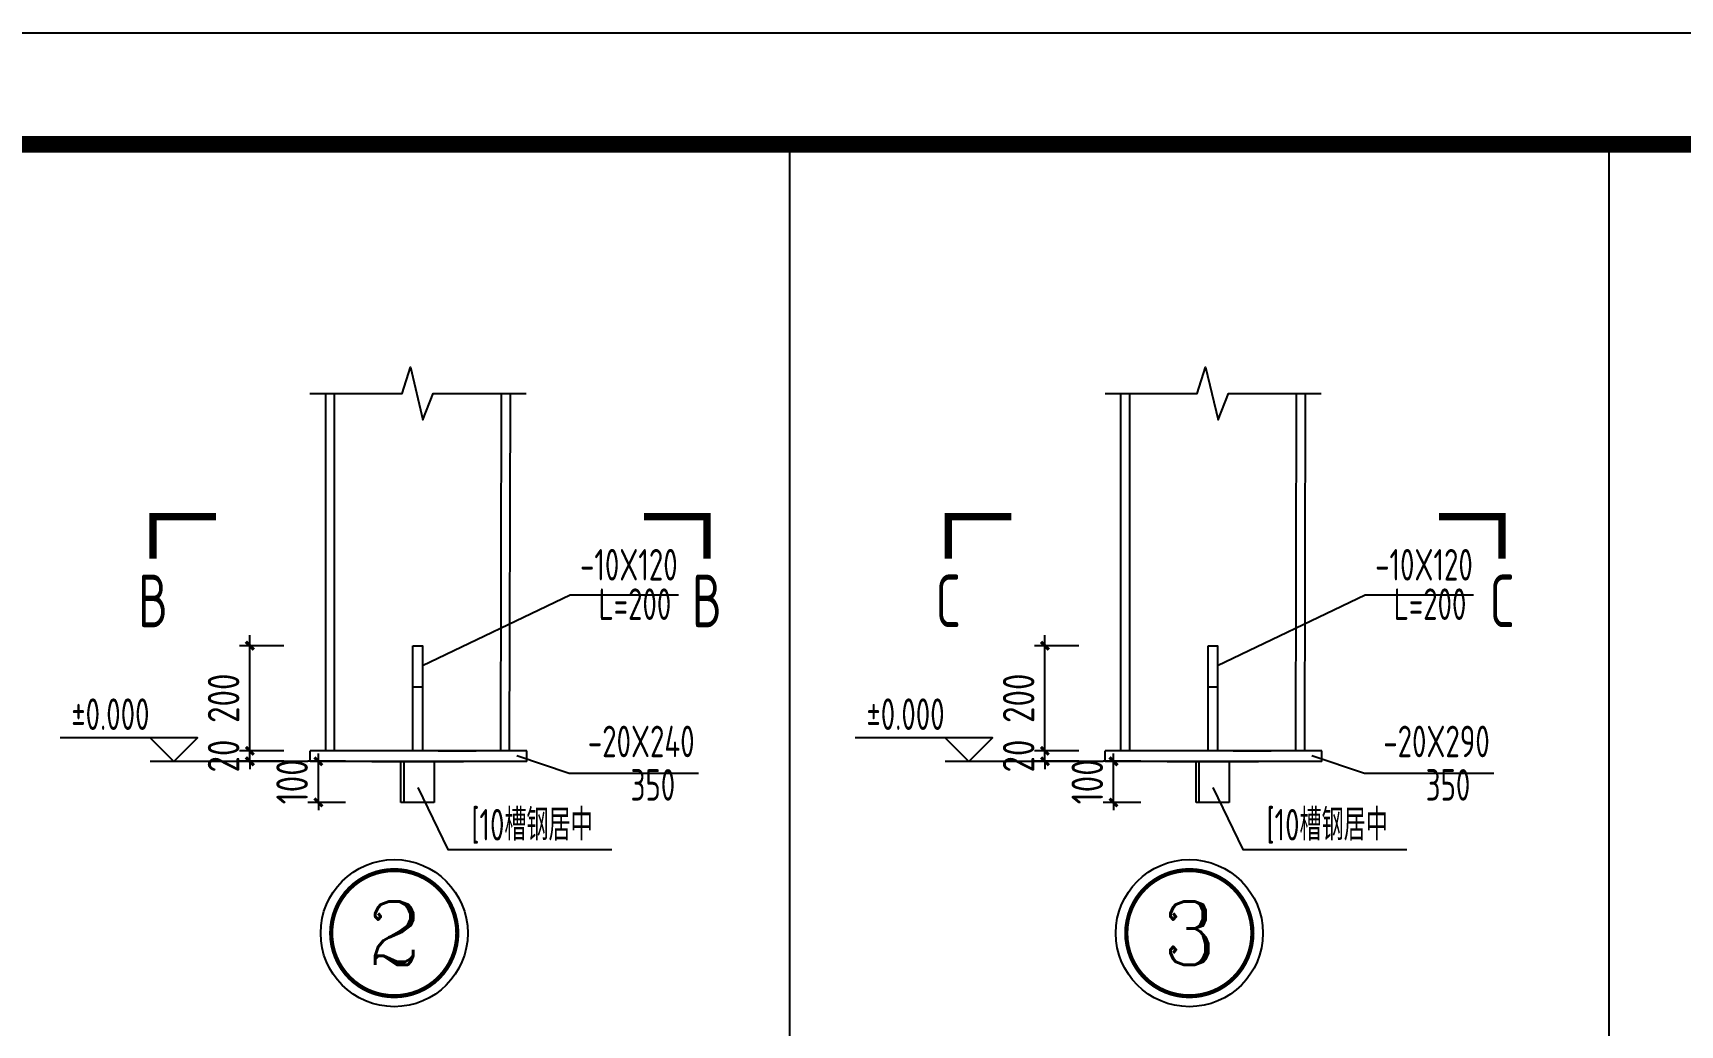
# Model space of a CAD drawing. Extents: x 180850 to 1400258, y 48356 to 327067.
# Drawn here: x 1346444 to 1362115, y 189687 to 199123 of the extents above; entities that cross this region are included whole.
import ezdxf
from ezdxf.enums import TextEntityAlignment as Align

# ---------------------------------------------------------------- set-up
doc = ezdxf.new("R2010")
doc.units = 0
doc.header["$LTSCALE"] = 1000
doc.linetypes.add('ACAD_ISO02W100', pattern=[15, 12, -3])
for name, color, linetype in [('AXIS', 3, 'Continuous'), ('GZ', 50, 'Continuous'), ('PUB_TEXT', 7, 'Continuous'), ('PUB_TITLE', 4, 'Continuous'), ('TEXT', 7, 'Continuous'), ('TG', 110, 'Continuous'), ('THIN', 7, 'Continuous'), ('YCX', 90, 'Continuous'), ('引出线', 3, 'Continuous'), ('引线', 3, 'Continuous'), ('虚线', 4, 'ACAD_ISO02W100')]:
    doc.layers.add(name, color=color, linetype=linetype)
doc.styles.add('COMPLEX', font='COMPLEX')
doc.styles.add('TSSD_Dimension', font='Tssdeng.shx', dxfattribs={"width": 0.8, "bigfont": 'hztxt.shx'})
doc.styles.add('TSSD_Norm', font='tssdeng.shx', dxfattribs={"bigfont": 'hztxt.shx'})
doc.styles.add('TSSD_Num', font='Tssdeng.shx', dxfattribs={"width": 0.7, "bigfont": 'hztxt.shx'})
doc.dimstyles.new('TSSD_20_100', dxfattribs={"dimtxt": 300, "dimasz": 75, "dimexe": 100, "dimexo": 250, "dimgap": 100, "dimtad": 1, "dimdec": 0, "dimlfac": 0.2, "dimzin": 0, "dimdsep": 46, "dimtxsty": 'TSSD_Dimension', "dimblk": 'ARCHTICK', "dimcen": 0, "dimdle": 100, "dimclrt": 7, "dimadec": 0, "dimazin": 0, "dimtfac": 1, "dimtdec": 0, "dimtix": 1, "dimtmove": 2, "dimatfit": 3, "dimfxl": 1, "dimtolj": 1, "dimtzin": 0, "dimarcsym": 0})

# ---------------------------------------------------------------- blocks, each defined once
blk = doc.blocks.new('_ArchTick')
at = {"color": 0, "linetype": 'ByBlock', "const_width": 0.4}
blk.add_lwpolyline([(-0.5, -0.5), (0.5, 0.5)], dxfattribs=at)
blk = doc.blocks.new('*D1828')
at = {"layer": 'AXIS', "color": 0, "linetype": 'ByBlock', "lineweight": -2, "transparency": 16777216}
for p, q in [((1348508, 192195), (1348508, 193395)), ((1348831, 193295), (1348408, 193295)), ((1348831, 192295), (1348408, 192295))]:
    blk.add_line(p, q, dxfattribs=at)
at = {"layer": 'Defpoints', "color": 0, "linetype": 'ByBlock', "transparency": 16777216}
for p in [(1348508, 193295), (1349081, 193295), (1349081, 192295)]:
    blk.add_point(p, dxfattribs=at)
at = {"layer": 'AXIS', "color": 0, "linetype": 'ByBlock', "lineweight": -2, "transparency": 16777216, "xscale": 75, "yscale": 75, "zscale": 75}
for p, rotation in [((1348508, 193295), 90), ((1348508, 192295), 270)]:
    blk.add_blockref('_ArchTick', p, dxfattribs=dict(at, rotation=rotation))
at = {"layer": 'AXIS', "color": 7, "linetype": 'ByBlock', "transparency": 16777216, "insert": (1348258, 192795), "char_height": 300, "attachment_point": 5, "rotation": 90, "style": 'TSSD_Dimension'}
blk.add_mtext('\\A1;200', dxfattribs=at)
blk = doc.blocks.new('*D1829')
at = {"layer": 'AXIS', "color": 0, "linetype": 'ByBlock', "lineweight": -2, "transparency": 16777216}
for p, q in [((1348831, 192295), (1348408, 192295)), ((1348508, 192295), (1348508, 192370)), ((1348508, 192195), (1348508, 192295)), ((1348831, 192195), (1348408, 192195)), ((1348508, 192195), (1348508, 192120))]:
    blk.add_line(p, q, dxfattribs=at)
at = {"layer": 'Defpoints', "color": 0, "linetype": 'ByBlock', "transparency": 16777216}
for p in [(1348508, 192295), (1349081, 192295), (1349081, 192195)]:
    blk.add_point(p, dxfattribs=at)
at = {"layer": 'AXIS', "color": 0, "linetype": 'ByBlock', "lineweight": -2, "transparency": 16777216, "xscale": 75, "yscale": 75, "zscale": 75}
for p, rotation in [((1348508, 192295), 270), ((1348508, 192195), 90)]:
    blk.add_blockref('_ArchTick', p, dxfattribs=dict(at, rotation=rotation))
at = {"layer": 'AXIS', "color": 7, "linetype": 'ByBlock', "transparency": 16777216, "insert": (1348258, 192245), "char_height": 300, "attachment_point": 5, "rotation": 90, "style": 'TSSD_Dimension'}
blk.add_mtext('\\A1;20', dxfattribs=at)
blk = doc.blocks.new('*D1830')
at = {"layer": 'AXIS', "color": 0, "linetype": 'ByBlock', "lineweight": -2, "transparency": 16777216}
for p, q in [((1349419, 192195), (1349060, 192195)), ((1349160, 192195), (1349160, 192270)), ((1349160, 191804), (1349160, 192195)), ((1349419, 191804), (1349060, 191804)), ((1349160, 191804), (1349160, 191729))]:
    blk.add_line(p, q, dxfattribs=at)
at = {"layer": 'Defpoints', "color": 0, "linetype": 'ByBlock', "transparency": 16777216}
for p in [(1349160, 192195), (1349669, 192195), (1349669, 191804)]:
    blk.add_point(p, dxfattribs=at)
at = {"layer": 'AXIS', "color": 0, "linetype": 'ByBlock', "lineweight": -2, "transparency": 16777216, "xscale": 75, "yscale": 75, "zscale": 75}
for p, rotation in [((1349160, 192195), 270), ((1349160, 191804), 90)]:
    blk.add_blockref('_ArchTick', p, dxfattribs=dict(at, rotation=rotation))
at = {"layer": 'AXIS', "color": 7, "linetype": 'ByBlock', "transparency": 16777216, "insert": (1348910, 192000), "char_height": 300, "attachment_point": 5, "rotation": 90, "style": 'TSSD_Dimension'}
blk.add_mtext('\\A1;100', dxfattribs=at)
blk = doc.blocks.new('ts_idx2')
at = {"color": 0, "linetype": 'ByBlock', "lineweight": -2, "const_width": 0.0333}
blk.add_lwpolyline([(-0.5, 0, 1), (0.5, 0, 1)], format="xyb", close=True, dxfattribs=at)
at = {"color": 0, "linetype": 'ByBlock', "lineweight": -2}
blk.add_circle((0, 0), 0.583, dxfattribs=at)
at = {"color": 0, "linetype": 'ByBlock', "lineweight": -2, "style": 'TSSD_Num', "width": 0.7}
blk.add_attdef('A', text='', height=0.5, dxfattribs=at).set_placement((0, 0), align=Align.MIDDLE_CENTER)
blk = doc.blocks.new('*D1970')
at = {"layer": 'AXIS', "color": 0, "linetype": 'ByBlock', "lineweight": -2, "transparency": 16777216}
for p, q in [((1356072, 192195), (1356072, 193395)), ((1356396, 193295), (1355972, 193295)), ((1356396, 192295), (1355972, 192295))]:
    blk.add_line(p, q, dxfattribs=at)
at = {"layer": 'Defpoints', "color": 0, "linetype": 'ByBlock', "transparency": 16777216}
for p in [(1356072, 193295), (1356646, 193295), (1356646, 192295)]:
    blk.add_point(p, dxfattribs=at)
at = {"layer": 'AXIS', "color": 0, "linetype": 'ByBlock', "lineweight": -2, "transparency": 16777216, "xscale": 75, "yscale": 75, "zscale": 75}
for p, rotation in [((1356072, 193295), 90), ((1356072, 192295), 270)]:
    blk.add_blockref('_ArchTick', p, dxfattribs=dict(at, rotation=rotation))
at = {"layer": 'AXIS', "color": 7, "linetype": 'ByBlock', "transparency": 16777216, "insert": (1355822, 192795), "char_height": 300, "attachment_point": 5, "rotation": 90, "style": 'TSSD_Dimension'}
blk.add_mtext('\\A1;200', dxfattribs=at)
blk = doc.blocks.new('*D1971')
at = {"layer": 'AXIS', "color": 0, "linetype": 'ByBlock', "lineweight": -2, "transparency": 16777216}
for p, q in [((1356396, 192295), (1355972, 192295)), ((1356072, 192295), (1356072, 192370)), ((1356072, 192195), (1356072, 192295)), ((1356396, 192195), (1355972, 192195)), ((1356072, 192195), (1356072, 192120))]:
    blk.add_line(p, q, dxfattribs=at)
at = {"layer": 'Defpoints', "color": 0, "linetype": 'ByBlock', "transparency": 16777216}
for p in [(1356072, 192295), (1356646, 192295), (1356646, 192195)]:
    blk.add_point(p, dxfattribs=at)
at = {"layer": 'AXIS', "color": 0, "linetype": 'ByBlock', "lineweight": -2, "transparency": 16777216, "xscale": 75, "yscale": 75, "zscale": 75}
for p, rotation in [((1356072, 192295), 270), ((1356072, 192195), 90)]:
    blk.add_blockref('_ArchTick', p, dxfattribs=dict(at, rotation=rotation))
at = {"layer": 'AXIS', "color": 7, "linetype": 'ByBlock', "transparency": 16777216, "insert": (1355822, 192245), "char_height": 300, "attachment_point": 5, "rotation": 90, "style": 'TSSD_Dimension'}
blk.add_mtext('\\A1;20', dxfattribs=at)
blk = doc.blocks.new('*D1972')
at = {"layer": 'AXIS', "color": 0, "linetype": 'ByBlock', "lineweight": -2, "transparency": 16777216}
for p, q in [((1356984, 192195), (1356625, 192195)), ((1356725, 192195), (1356725, 192270)), ((1356725, 191804), (1356725, 192195)), ((1356984, 191804), (1356625, 191804)), ((1356725, 191804), (1356725, 191729))]:
    blk.add_line(p, q, dxfattribs=at)
at = {"layer": 'Defpoints', "color": 0, "linetype": 'ByBlock', "transparency": 16777216}
for p in [(1356725, 192195), (1357234, 192195), (1357234, 191804)]:
    blk.add_point(p, dxfattribs=at)
at = {"layer": 'AXIS', "color": 0, "linetype": 'ByBlock', "lineweight": -2, "transparency": 16777216, "xscale": 75, "yscale": 75, "zscale": 75}
for p, rotation in [((1356725, 192195), 270), ((1356725, 191804), 90)]:
    blk.add_blockref('_ArchTick', p, dxfattribs=dict(at, rotation=rotation))
at = {"layer": 'AXIS', "color": 7, "linetype": 'ByBlock', "transparency": 16777216, "insert": (1356475, 192000), "char_height": 300, "attachment_point": 5, "rotation": 90, "style": 'TSSD_Dimension'}
blk.add_mtext('\\A1;100', dxfattribs=at)

msp = doc.modelspace()

# ---------------------------------------------------------------- linework, layer by layer
at = {"layer": 'AXIS'}
for p, q in [((1353641.49, 198062.25), (1353641.49, 181972.21)), ((1361437.65, 198062.25), (1361437.65, 181972.21))]:
    msp.add_line(p, q, dxfattribs=at)
at = {"layer": 'GZ'}
for p, q in [((1349229.84, 192294.96), (1349229.84, 195693.7)), ((1349314.12, 192294.96), (1349314.12, 195693.7)), ((1350895.55, 192294.96), (1350902.1, 195693.7)), ((1350979.84, 192294.79), (1350986.39, 195693.54)), ((1356794.51, 192294.96), (1356794.51, 195693.7)), ((1356878.8, 192294.96), (1356878.8, 195693.7)), ((1358460.22, 192294.96), (1358466.77, 195693.7)), ((1358544.51, 192294.79), (1358551.06, 195693.54)), ((1349081.08, 192194.91), (1349081.08, 192294.96)), ((1351143.41, 192294.96), (1349081.08, 192294.96)), ((1349909.84, 192295.02), (1349549.84, 192295.02)), ((1350299.84, 192295.02), (1350659.84, 192295.03)), ((1351143.41, 192194.91), (1351143.41, 192294.96)), ((1356645.76, 192194.91), (1356645.76, 192294.96)), ((1358708.08, 192294.96), (1356645.76, 192294.96)), ((1357474.51, 192295.02), (1357114.51, 192295.02)), ((1357864.51, 192295.02), (1358224.51, 192295.03)), ((1358708.08, 192194.91), (1358708.08, 192294.96)), ((1351143.41, 192194.91), (1349081.08, 192194.91)), ((1349669.32, 192194.91), (1350540.16, 192194.91)), ((1358708.08, 192194.91), (1356645.76, 192194.91)), ((1357233.99, 192194.91), (1358104.83, 192194.91))]:
    msp.add_line(p, q, dxfattribs=at)
for points in [[(1349079.84, 195693.7), (1349379.84, 195693.7), (1349956.84, 195693.7), (1350036.84, 195943.7), (1350155.15, 195444.33), (1350252.84, 195693.7), (1350836.39, 195694.65), (1351136.39, 195694.65)], [(1356644.51, 195693.7), (1356944.51, 195693.7), (1357521.51, 195693.7), (1357601.51, 195943.7), (1357719.83, 195444.33), (1357817.51, 195693.7), (1358401.06, 195694.65), (1358701.06, 195694.65)]]:
    msp.add_lwpolyline(points, dxfattribs=at)
at = {"layer": 'PUB_TITLE'}
msp.add_lwpolyline([(1288808.13, 199122.83), (1400258.13, 199122.89), (1400258.13, 136122.96), (1288808.13, 136122.89)], close=True, dxfattribs=at)
at = {"layer": 'PUB_TITLE', "const_width": 159.09}
msp.add_lwpolyline([(1291459.64, 137183.5), (1291459.64, 198062.23), (1399197.52, 198062.29), (1399197.52, 137183.56)], close=True, dxfattribs=at)
at = {"layer": 'TG'}
for p, q in [((1350060.13, 192902.38), (1350149.54, 192902.38)), ((1357624.81, 192902.38), (1357714.21, 192902.38))]:
    msp.add_line(p, q, dxfattribs=at)
for points in [[(1350060.13, 193294.96), (1350149.54, 193294.96), (1350149.54, 192294.96), (1350060.13, 192294.96)], [(1357624.81, 193294.96), (1357714.21, 193294.96), (1357714.21, 192294.96), (1357624.81, 192294.96)]]:
    msp.add_lwpolyline(points, close=True, dxfattribs=at)
at = {"layer": 'YCX'}
for p, q in [((1349060.26, 192194.91), (1347559.31, 192194.91)), ((1356624.94, 192194.91), (1355123.98, 192194.91))]:
    msp.add_line(p, q, dxfattribs=at)
for points in [[(1347559.31, 192419.91), (1347784.31, 192194.91), (1348009.31, 192419.91), (1346703.49, 192419.91)], [(1355123.98, 192419.91), (1355348.98, 192194.91), (1355573.98, 192419.91), (1354268.17, 192419.91)]]:
    msp.add_lwpolyline(points, dxfattribs=at)
at = {"layer": '引出线', "const_width": 70}
for points in [[(1348187.24, 194521.04), (1347587.24, 194521.04), (1347587.24, 194121.04)], [(1352257.02, 194521.04), (1352857.02, 194521.04), (1352857.02, 194121.04)], [(1355751.92, 194521.04), (1355151.92, 194521.04), (1355151.92, 194121.04)], [(1359821.69, 194521.04), (1360421.69, 194521.04), (1360421.69, 194121.04)]]:
    msp.add_lwpolyline(points, dxfattribs=at)
at = {"layer": '引线'}
for p, q in [((1350149.54, 193105.5), (1351554.44, 193778.05)), ((1351554.44, 193778.05), (1352586.51, 193778.05)), ((1357714.21, 193105.5), (1359119.11, 193778.05)), ((1359119.11, 193778.05), (1360151.18, 193778.05)), ((1351048.04, 192249.94), (1351547.2, 192080.99)), ((1358612.72, 192249.94), (1359111.88, 192080.99)), ((1351547.2, 192080.99), (1352777.91, 192080.99)), ((1359111.88, 192080.99), (1360342.58, 192080.99))]:
    msp.add_line(p, q, dxfattribs=at)
for points in [[(1350104.84, 191944.91), (1350390.41, 191357.41), (1350390.41, 191357.41), (1351952.08, 191357.41)], [(1357669.51, 191944.91), (1357955.08, 191357.41), (1357955.08, 191357.41), (1359516.76, 191357.41)]]:
    msp.add_lwpolyline(points, dxfattribs=at)
at = {"layer": '虚线'}
for p, q in [((1349944.99, 191804.24), (1349944.99, 192194.91)), ((1349975.92, 191804.24), (1349975.92, 192194.91)), ((1350261.49, 192194.91), (1350261.49, 191804.24)), ((1357509.67, 191804.24), (1357509.67, 192194.91)), ((1357540.59, 191804.24), (1357540.59, 192194.91)), ((1357826.16, 192194.91), (1357826.16, 191804.24)), ((1350261.49, 191804.24), (1349944.99, 191804.24)), ((1357826.16, 191804.24), (1357509.67, 191804.24))]:
    msp.add_line(p, q, dxfattribs=at)

# ---------------------------------------------------------------- block references
at = {"layer": 'AXIS'}
ref = msp.add_blockref('ts_idx2', (1349881.59, 190560.67), dxfattribs=dict(at, xscale=1200, yscale=1200, zscale=1200))
ref.add_attrib('9', '2', dxfattribs={"layer": 'THIN', "height": 600, "style": 'COMPLEX'}).set_placement((1349881.59, 190560.67), align=Align.MIDDLE_CENTER)
ref = msp.add_blockref('ts_idx2', (1357446.26, 190560.67), dxfattribs=dict(at, xscale=1200, yscale=1200, zscale=1200))
ref.add_attrib('9', '3', dxfattribs={"layer": 'THIN', "height": 600, "style": 'COMPLEX'}).set_placement((1357446.26, 190560.67), align=Align.MIDDLE_CENTER)

# ---------------------------------------------------------------- texts
at = {"layer": 'PUB_TEXT', "style": 'TSSD_Num', "width": 0.7}
for s, p in [('B', (1347587.24, 193721.04)), ('B', (1352857.02, 193721.04)), ('C', (1355151.92, 193721.04)), ('C', (1360421.69, 193721.04))]:
    msp.add_text(s, height=500, dxfattribs=at).set_placement(p, align=Align.MIDDLE_CENTER)
at = {"layer": 'TEXT', "style": 'TSSD_Norm', "width": 0.7}
for s, p in [('-10X120', (1352578.23, 193824.47)), ('-10X120', (1360142.9, 193824.47)), ('L=200', (1352517.3, 193449.78)), ('L=200', (1360081.98, 193449.78)), ('-20X240', (1352739.52, 192143.99)), ('-20X290', (1360304.2, 192143.99)), ('350', (1352554.5, 191731.09)), ('350', (1360119.18, 191731.09))]:
    msp.add_text(s, height=300, dxfattribs=at).set_placement(p, align=Align.BOTTOM_RIGHT)
for p in [(1347181.19, 192643.46), (1354745.86, 192643.46)]:
    msp.add_text('%%p0.000', height=300, dxfattribs=at).set_placement(p, align=Align.MIDDLE)
for p in [(1351192.23, 191441.74), (1358756.91, 191441.74)]:
    msp.add_text('[10槽钢居中', height=300, dxfattribs=at).set_placement(p, align=Align.CENTER)

# ---------------------------------------------------------------- dimensions: what is measured, and where the dimension line sits
at = {"layer": 'AXIS', "linetype": 'ByBlock'}
for base, p1, p2, picture, middle in [((1348507.6, 193294.96), (1349081.08, 192294.96), (1349081.08, 193294.96), '*D1828', (1348257.6, 192794.96)), ((1356072.28, 193294.96), (1356645.76, 192294.96), (1356645.76, 193294.96), '*D1970', (1355822.28, 192794.96)), ((1348507.6, 192294.96), (1349081.08, 192194.91), (1349081.08, 192294.96), '*D1829', (1348257.6, 192244.93)), ((1356072.28, 192294.96), (1356645.76, 192194.91), (1356645.76, 192294.96), '*D1971', (1355822.28, 192244.93))]:
    dim = msp.add_linear_dim(base=base, p1=p1, p2=p2, angle=90, dimstyle='TSSD_20_100', dxfattribs=at)
    dim.commit()
    dim.dimension.update_dxf_attribs({"geometry": picture, "text_midpoint": middle})
for base, p1, p2, picture, middle in [((1349160.26, 192194.91), (1349669.32, 191804.24), (1349669.32, 192194.91), '*D1830', (1348910.26, 191999.57)), ((1356724.94, 192194.91), (1357233.99, 191804.24), (1357233.99, 192194.91), '*D1972', (1356474.94, 191999.57))]:
    dim = msp.add_linear_dim(base=base, p1=p1, p2=p2, angle=90, text='100', dimstyle='TSSD_20_100', dxfattribs=at)
    dim.commit()
    dim.dimension.update_dxf_attribs({"geometry": picture, "text_midpoint": middle})

doc.saveas('drawing.dxf')
